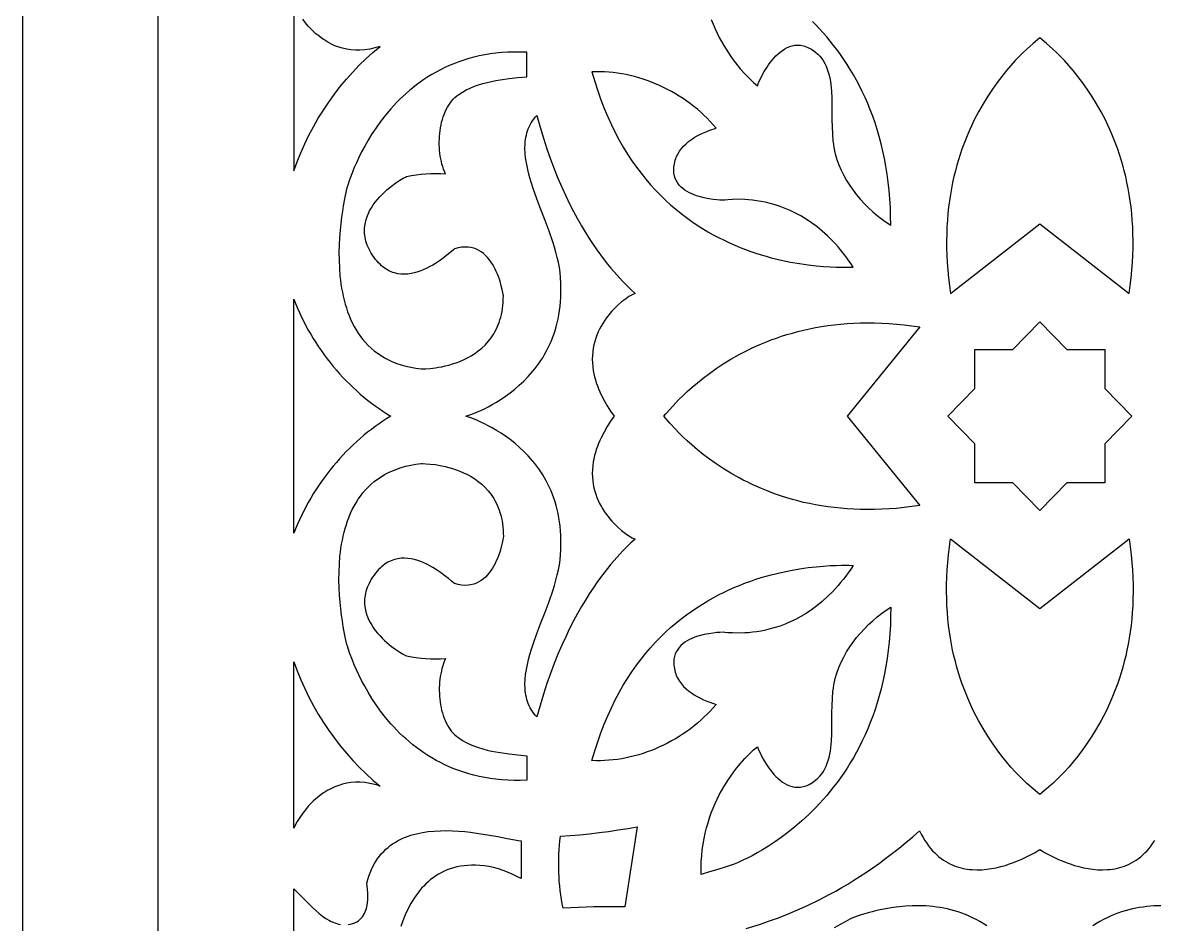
# Model space of a CAD drawing. Extents: x -75 to 75, y -200 to 200.
# Drawn here: x -75 to 8.4, y -37.4 to 29 of the extents above; entities that cross this region are included whole.
import ezdxf

# ---------------------------------------------------------------- set-up
doc = ezdxf.new("R2010")
doc.units = 0
doc.layers.add('LAYER_1', color=18, linetype='CONTINUOUS')
doc.layers.add('LAYER_10', color=140, linetype='CONTINUOUS')

msp = doc.modelspace()

# ---------------------------------------------------------------- linework, layer by layer
at = {"layer": 'LAYER_1'}
for points in [[(-54.999, 30.352), (-54.999, 18.089), (-54.755, 18.756), (-54.487, 19.415), (-54.195, 20.066), (-53.882, 20.707), (-53.546, 21.338), (-53.189, 21.957), (-52.812, 22.562), (-52.416, 23.154), (-52.001, 23.731), (-51.568, 24.292), (-51.118, 24.835), (-50.652, 25.36), (-50.169, 25.866), (-49.672, 26.351), (-49.161, 26.815), (-48.636, 27.256), (-48.832, 27.194), (-49.026, 27.14), (-49.403, 27.056), (-49.767, 27.002), (-50.118, 26.976), (-50.457, 26.976), (-50.784, 27), (-51.098, 27.047), (-51.399, 27.115), (-51.688, 27.201), (-51.965, 27.305), (-52.229, 27.425), (-52.481, 27.558), (-52.72, 27.703), (-52.948, 27.858), (-53.163, 28.022), (-53.366, 28.192), (-53.557, 28.366), (-53.736, 28.544), (-53.903, 28.723), (-54.058, 28.902), (-54.332, 29.25)], [(-24.217, 29.23), (-24.082, 28.884), (-23.938, 28.549), (-23.788, 28.224), (-23.631, 27.912), (-23.469, 27.61), (-23.303, 27.32), (-23.133, 27.041), (-22.96, 26.773), (-22.785, 26.517), (-22.609, 26.273), (-22.432, 26.039), (-22.081, 25.608), (-21.738, 25.223), (-21.41, 24.886), (-21.103, 24.595), (-20.824, 24.352), (-20.797, 24.43), (-20.731, 24.588), (-20.628, 24.813), (-20.488, 25.088), (-20.314, 25.399), (-20.106, 25.73), (-19.99, 25.898), (-19.867, 26.066), (-19.736, 26.232), (-19.597, 26.393), (-19.452, 26.548), (-19.299, 26.694), (-19.14, 26.831), (-18.974, 26.956), (-18.801, 27.066), (-18.623, 27.162), (-18.438, 27.239), (-18.247, 27.297), (-18.051, 27.333), (-17.849, 27.347), (-17.642, 27.334), (-17.43, 27.295), (-17.323, 27.265), (-17.213, 27.227), (-17.103, 27.182), (-16.992, 27.128), (-16.879, 27.066), (-16.765, 26.996), (-16.535, 26.83), (-16.365, 26.682), (-16.211, 26.523), (-16.074, 26.353), (-15.951, 26.173), (-15.843, 25.984), (-15.748, 25.786), (-15.665, 25.579), (-15.594, 25.365), (-15.534, 25.143), (-15.484, 24.914), (-15.442, 24.679), (-15.409, 24.439), (-15.362, 23.944), (-15.338, 23.433), (-15.325, 22.383), (-15.324, 21.853), (-15.315, 21.326), (-15.294, 20.805), (-15.252, 20.296), (-15.221, 20.048), (-15.183, 19.804), (-15.136, 19.565), (-15.079, 19.332), (-14.956, 18.923), (-14.81, 18.522), (-14.641, 18.129), (-14.45, 17.744), (-14.24, 17.369), (-14.011, 17.004), (-13.765, 16.649), (-13.503, 16.307), (-13.226, 15.976), (-12.936, 15.659), (-12.634, 15.356), (-12.322, 15.067), (-12, 14.793), (-11.669, 14.535), (-11.333, 14.294), (-10.99, 14.07), (-10.996, 14.735), (-11.018, 15.386), (-11.055, 16.022), (-11.106, 16.644), (-11.172, 17.251), (-11.251, 17.845), (-11.343, 18.425), (-11.448, 18.991), (-11.565, 19.543), (-11.694, 20.082), (-11.834, 20.608), (-11.984, 21.121), (-12.145, 21.62), (-12.316, 22.107), (-12.496, 22.581), (-12.684, 23.042), (-12.881, 23.491), (-13.086, 23.927), (-13.298, 24.351), (-13.517, 24.763), (-13.742, 25.163), (-13.973, 25.552), (-14.209, 25.928), (-14.451, 26.293), (-14.696, 26.647), (-14.946, 26.99), (-15.199, 27.321), (-15.455, 27.641), (-15.713, 27.951), (-15.974, 28.249), (-16.235, 28.538), (-16.498, 28.815), (-16.762, 29.083)], [(-50.982, -37.457), (-50.805, -37.424), (-50.642, -37.379), (-50.493, -37.322), (-50.358, -37.253), (-50.236, -37.174), (-50.125, -37.086), (-50.027, -36.989), (-49.939, -36.884), (-49.862, -36.772), (-49.795, -36.655), (-49.737, -36.533), (-49.687, -36.407), (-49.646, -36.277), (-49.612, -36.145), (-49.564, -35.879), (-49.539, -35.615), (-49.533, -35.359), (-49.539, -35.12), (-49.554, -34.904), (-49.591, -34.573), (-49.603, -34.471), (-49.605, -34.422), (-49.534, -34.151), (-49.454, -33.892), (-49.365, -33.645), (-49.268, -33.409), (-49.162, -33.185), (-49.049, -32.972), (-48.927, -32.77), (-48.798, -32.579), (-48.662, -32.398), (-48.519, -32.227), (-48.37, -32.066), (-48.214, -31.914), (-48.052, -31.773), (-47.884, -31.64), (-47.711, -31.516), (-47.533, -31.401), (-47.349, -31.295), (-47.161, -31.196), (-46.969, -31.106), (-46.772, -31.023), (-46.572, -30.948), (-46.368, -30.88), (-46.16, -30.819), (-45.95, -30.764), (-45.521, -30.675), (-45.084, -30.609), (-44.64, -30.566), (-44.191, -30.543), (-43.741, -30.537), (-43.29, -30.548), (-42.842, -30.573), (-42.399, -30.611), (-41.962, -30.658), (-41.534, -30.714), (-40.714, -30.843), (-39.956, -30.981), (-39.278, -31.113), (-38.699, -31.224), (-38.451, -31.266), (-38.234, -31.297), (-38.234, -34.072), (-38.561, -33.909), (-38.894, -33.754), (-39.231, -33.61), (-39.572, -33.479), (-39.917, -33.363), (-40.266, -33.266), (-40.619, -33.189), (-40.974, -33.135), (-41.288, -33.106), (-41.592, -33.091), (-41.886, -33.091), (-42.17, -33.103), (-42.446, -33.129), (-42.712, -33.168), (-42.97, -33.218), (-43.219, -33.281), (-43.459, -33.355), (-43.69, -33.439), (-43.914, -33.534), (-44.129, -33.64), (-44.336, -33.754), (-44.535, -33.878), (-44.727, -34.011), (-44.911, -34.152), (-45.088, -34.3), (-45.257, -34.456), (-45.419, -34.62), (-45.575, -34.789), (-45.723, -34.965), (-45.865, -35.146), (-46, -35.333), (-46.129, -35.524), (-46.252, -35.72), (-46.369, -35.92), (-46.585, -36.329), (-46.779, -36.749), (-46.952, -37.175), (-47.105, -37.605)], [(-21.659, -37.758), (-20.598, -37.425), (-19.993, -37.219), (-19.341, -36.982), (-18.645, -36.712), (-17.909, -36.405), (-17.134, -36.057), (-16.323, -35.665), (-15.905, -35.452), (-15.479, -35.226), (-15.045, -34.988), (-14.604, -34.737), (-14.156, -34.472), (-13.702, -34.194), (-13.241, -33.901), (-12.774, -33.594), (-12.301, -33.272), (-11.824, -32.934), (-11.341, -32.58), (-10.853, -32.21), (-10.362, -31.823), (-9.866, -31.419), (-9.367, -30.997), (-8.864, -30.558), (-8.74, -30.805), (-8.611, -31.038), (-8.478, -31.259), (-8.34, -31.467), (-8.198, -31.663), (-8.052, -31.846), (-7.903, -32.018), (-7.75, -32.178), (-7.593, -32.327), (-7.434, -32.465), (-7.271, -32.593), (-7.106, -32.71), (-6.939, -32.816), (-6.769, -32.914), (-6.597, -33.001), (-6.424, -33.08), (-6.248, -33.15), (-6.071, -33.211), (-5.893, -33.264), (-5.714, -33.309), (-5.535, -33.346), (-5.354, -33.376), (-5.173, -33.399), (-4.992, -33.415), (-4.631, -33.428), (-4.271, -33.418), (-3.914, -33.386), (-3.563, -33.336), (-3.218, -33.27), (-2.882, -33.189), (-2.556, -33.097), (-2.242, -32.995), (-1.941, -32.887), (-1.656, -32.775), (-1.387, -32.66), (-1.137, -32.546), (-0.699, -32.327), (-0.354, -32.139), (-0.117, -31.999), (0, -31.928), (0.117, -31.999), (0.354, -32.139), (0.698, -32.327), (1.137, -32.546), (1.387, -32.66), (1.656, -32.775), (1.941, -32.887), (2.242, -32.995), (2.556, -33.097), (2.882, -33.189), (3.218, -33.27), (3.563, -33.336), (3.914, -33.386), (4.271, -33.418), (4.63, -33.428), (4.992, -33.415), (5.173, -33.399), (5.354, -33.376), (5.534, -33.346), (5.714, -33.309), (5.893, -33.264), (6.071, -33.211), (6.248, -33.15), (6.423, -33.08), (6.597, -33.001), (6.769, -32.914), (6.939, -32.816), (7.106, -32.71), (7.271, -32.593), (7.434, -32.465), (7.593, -32.327), (7.75, -32.178), (7.903, -32.018), (8.052, -31.846), (8.198, -31.663), (8.34, -31.467), (8.477, -31.259)], [(-54.999, -50.597), (-54.999, -34.829), (-54.552, -35.271), (-54.093, -35.74), (-53.62, -36.206), (-53.378, -36.429), (-53.132, -36.64), (-52.881, -36.836), (-52.625, -37.013), (-52.365, -37.166), (-52.233, -37.233), (-52.1, -37.293), (-51.965, -37.345), (-51.829, -37.389), (-51.691, -37.424), (-51.552, -37.451)], [(-3.915, -37.557), (-4.171, -37.389), (-4.43, -37.233), (-4.691, -37.088), (-4.953, -36.955), (-5.218, -36.832), (-5.484, -36.721), (-5.75, -36.619), (-6.018, -36.528), (-6.286, -36.446), (-6.553, -36.373), (-6.821, -36.309), (-7.088, -36.254), (-7.354, -36.206), (-7.619, -36.167), (-7.882, -36.135), (-8.403, -36.092), (-8.914, -36.074), (-9.413, -36.079), (-9.897, -36.104), (-10.364, -36.146), (-10.811, -36.202), (-11.236, -36.27), (-11.636, -36.345), (-12.009, -36.427), (-12.352, -36.511), (-12.663, -36.596), (-13.178, -36.753), (-13.534, -36.877), (-13.712, -36.944), (-13.849, -37.001), (-13.999, -37.072), (-14.338, -37.251), (-15.153, -37.706)], [(8.914, -36.074), (8.403, -36.092), (7.882, -36.135), (7.619, -36.167), (7.354, -36.206), (7.088, -36.254), (6.821, -36.309), (6.553, -36.373), (6.286, -36.446), (6.018, -36.528), (5.75, -36.619), (5.484, -36.721), (5.218, -36.832), (4.953, -36.955), (4.69, -37.088), (4.429, -37.233), (4.171, -37.389), (3.914, -37.557)]]:
    msp.add_lwpolyline(points, dxfattribs=at)
for points in [[(-0.177, 27.732), (-0.503, 27.46), (-0.954, 27.057), (-1.218, 26.806), (-1.504, 26.522), (-1.808, 26.204), (-2.128, 25.852), (-2.46, 25.466), (-2.801, 25.046), (-3.147, 24.591), (-3.496, 24.101), (-3.845, 23.576), (-4.189, 23.016), (-4.527, 22.42), (-4.854, 21.789), (-5.013, 21.46), (-5.168, 21.121), (-5.319, 20.774), (-5.466, 20.417), (-5.607, 20.052), (-5.743, 19.677), (-5.874, 19.293), (-5.998, 18.899), (-6.116, 18.497), (-6.227, 18.085), (-6.33, 17.664), (-6.426, 17.233), (-6.514, 16.793), (-6.593, 16.344), (-6.663, 15.885), (-6.724, 15.417), (-6.775, 14.939), (-6.816, 14.452), (-6.846, 13.955), (-6.866, 13.448), (-6.874, 12.932), (-6.871, 12.406), (-6.855, 11.871), (-6.827, 11.326), (-6.786, 10.771), (-6.732, 10.206), (-6.664, 9.631), (-6.582, 9.047), (0, 14.168), (6.582, 9.047), (6.664, 9.631), (6.732, 10.206), (6.786, 10.771), (6.827, 11.326), (6.855, 11.871), (6.871, 12.406), (6.874, 12.932), (6.866, 13.448), (6.846, 13.955), (6.816, 14.452), (6.775, 14.939), (6.724, 15.417), (6.663, 15.885), (6.592, 16.344), (6.513, 16.793), (6.426, 17.233), (6.33, 17.664), (6.226, 18.085), (6.116, 18.497), (5.998, 18.899), (5.874, 19.293), (5.743, 19.677), (5.607, 20.052), (5.466, 20.417), (5.319, 20.774), (5.168, 21.121), (5.013, 21.46), (4.854, 21.789), (4.527, 22.42), (4.189, 23.016), (3.845, 23.576), (3.496, 24.101), (3.147, 24.591), (2.801, 25.046), (2.46, 25.466), (2.128, 25.852), (1.808, 26.204), (1.504, 26.522), (1.218, 26.806), (0.953, 27.057), (0.502, 27.46), (0.176, 27.732), (0, 27.875)], [(-38.762, 26.839), (-39.215, 26.824), (-39.658, 26.794), (-40.091, 26.751), (-40.513, 26.695), (-40.925, 26.627), (-41.327, 26.547), (-41.719, 26.455), (-42.102, 26.352), (-42.474, 26.238), (-42.837, 26.115), (-43.19, 25.981), (-43.534, 25.839), (-43.868, 25.687), (-44.194, 25.527), (-44.51, 25.36), (-44.817, 25.184), (-45.115, 25.002), (-45.405, 24.813), (-45.686, 24.618), (-45.958, 24.417), (-46.222, 24.211), (-46.477, 24.001), (-46.724, 23.786), (-46.963, 23.567), (-47.195, 23.344), (-47.418, 23.119), (-47.633, 22.891), (-47.841, 22.661), (-48.233, 22.197), (-48.596, 21.73), (-48.93, 21.263), (-49.237, 20.801), (-49.516, 20.347), (-49.769, 19.904), (-49.997, 19.476), (-50.201, 19.067), (-50.381, 18.68), (-50.539, 18.319), (-50.674, 17.988), (-50.884, 17.428), (-51.016, 17.029), (-51.078, 16.821), (-51.132, 16.604), (-51.231, 16.151), (-51.353, 15.494), (-51.417, 15.1), (-51.479, 14.667), (-51.536, 14.2), (-51.586, 13.702), (-51.627, 13.179), (-51.655, 12.634), (-51.668, 12.07), (-51.663, 11.494), (-51.639, 10.907), (-51.592, 10.315), (-51.559, 10.019), (-51.519, 9.723), (-51.472, 9.427), (-51.418, 9.132), (-51.357, 8.84), (-51.287, 8.549), (-51.209, 8.262), (-51.123, 7.978), (-51.027, 7.697), (-50.922, 7.421), (-50.808, 7.15), (-50.684, 6.884), (-50.549, 6.624), (-50.404, 6.371), (-50.248, 6.124), (-50.081, 5.885), (-49.902, 5.654), (-49.711, 5.431), (-49.508, 5.217), (-49.293, 5.013), (-49.064, 4.819), (-48.823, 4.635), (-48.568, 4.463), (-48.299, 4.302), (-48.016, 4.153), (-47.718, 4.017), (-47.406, 3.894), (-47.078, 3.784), (-46.735, 3.689), (-46.376, 3.609), (-46.001, 3.543), (-45.61, 3.494), (-45.499, 3.491), (-45.274, 3.497), (-44.953, 3.521), (-44.552, 3.569), (-44.327, 3.605), (-44.087, 3.65), (-43.836, 3.705), (-43.576, 3.771), (-43.308, 3.849), (-43.034, 3.94), (-42.757, 4.045), (-42.479, 4.164), (-42.202, 4.299), (-41.927, 4.451), (-41.657, 4.621), (-41.395, 4.809), (-41.141, 5.017), (-40.899, 5.246), (-40.67, 5.496), (-40.561, 5.629), (-40.456, 5.768), (-40.356, 5.913), (-40.26, 6.064), (-40.169, 6.221), (-40.083, 6.385), (-40.003, 6.554), (-39.928, 6.73), (-39.859, 6.913), (-39.797, 7.102), (-39.74, 7.299), (-39.691, 7.502), (-39.648, 7.712), (-39.613, 7.929), (-39.585, 8.154), (-39.565, 8.386), (-39.553, 8.625), (-39.549, 8.873), (-39.557, 8.951), (-39.584, 9.11), (-39.631, 9.338), (-39.7, 9.62), (-39.795, 9.943), (-39.917, 10.294), (-39.989, 10.476), (-40.069, 10.659), (-40.156, 10.842), (-40.252, 11.024), (-40.357, 11.202), (-40.47, 11.375), (-40.592, 11.542), (-40.724, 11.7), (-40.866, 11.848), (-41.017, 11.985), (-41.179, 12.107), (-41.351, 12.215), (-41.534, 12.306), (-41.729, 12.378), (-41.934, 12.43), (-42.152, 12.46), (-42.381, 12.466), (-42.622, 12.447), (-42.877, 12.4), (-43.144, 12.325), (-43.219, 12.273), (-43.367, 12.149), (-43.582, 11.97), (-43.856, 11.752), (-44.182, 11.511), (-44.553, 11.262), (-44.753, 11.14), (-44.962, 11.022), (-45.178, 10.91), (-45.401, 10.806), (-45.631, 10.712), (-45.865, 10.63), (-46.104, 10.562), (-46.345, 10.51), (-46.59, 10.476), (-46.836, 10.462), (-47.082, 10.47), (-47.328, 10.502), (-47.573, 10.56), (-47.695, 10.599), (-47.817, 10.645), (-47.937, 10.699), (-48.057, 10.761), (-48.176, 10.831), (-48.294, 10.908), (-48.41, 10.995), (-48.525, 11.09), (-48.639, 11.194), (-48.752, 11.307), (-48.863, 11.43), (-48.972, 11.562), (-49.079, 11.704), (-49.185, 11.857), (-49.282, 12.011), (-49.37, 12.164), (-49.449, 12.315), (-49.519, 12.465), (-49.58, 12.614), (-49.632, 12.761), (-49.676, 12.907), (-49.712, 13.052), (-49.741, 13.195), (-49.762, 13.336), (-49.775, 13.476), (-49.782, 13.614), (-49.775, 13.885), (-49.743, 14.149), (-49.688, 14.407), (-49.612, 14.656), (-49.517, 14.898), (-49.404, 15.132), (-49.277, 15.357), (-49.137, 15.574), (-48.986, 15.781), (-48.826, 15.98), (-48.659, 16.169), (-48.487, 16.348), (-48.312, 16.517), (-48.136, 16.675), (-47.79, 16.96), (-47.463, 17.2), (-47.174, 17.392), (-46.936, 17.535), (-46.768, 17.625), (-46.684, 17.662), (-46.331, 17.735), (-45.976, 17.792), (-45.618, 17.833), (-45.259, 17.861), (-44.899, 17.877), (-44.539, 17.882), (-44.179, 17.877), (-43.819, 17.865), (-43.892, 18.035), (-43.958, 18.212), (-44.018, 18.395), (-44.072, 18.583), (-44.119, 18.776), (-44.161, 18.974), (-44.195, 19.175), (-44.224, 19.379), (-44.246, 19.586), (-44.261, 19.794), (-44.27, 20.004), (-44.272, 20.215), (-44.267, 20.426), (-44.256, 20.637), (-44.237, 20.847), (-44.212, 21.055), (-44.18, 21.261), (-44.141, 21.465), (-44.096, 21.665), (-44.043, 21.861), (-43.983, 22.053), (-43.915, 22.241), (-43.841, 22.422), (-43.759, 22.597), (-43.67, 22.766), (-43.574, 22.927), (-43.471, 23.081), (-43.359, 23.226), (-43.241, 23.362), (-43.115, 23.489), (-42.981, 23.605), (-42.84, 23.71), (-42.563, 23.888), (-42.278, 24.046), (-41.985, 24.186), (-41.685, 24.311), (-41.378, 24.42), (-41.067, 24.516), (-40.75, 24.599), (-40.43, 24.672), (-40.106, 24.735), (-39.78, 24.79), (-39.125, 24.881), (-38.471, 24.955), (-37.823, 25.023), (-37.823, 26.828), (-38.298, 26.841)], [(-32.709, 25.385), (-33.019, 25.373), (-32.814, 24.667), (-32.594, 23.984), (-32.361, 23.324), (-32.114, 22.686), (-31.855, 22.071), (-31.584, 21.478), (-31.302, 20.906), (-31.009, 20.356), (-30.705, 19.826), (-30.391, 19.316), (-30.068, 18.826), (-29.737, 18.356), (-29.397, 17.905), (-29.049, 17.472), (-28.695, 17.058), (-28.333, 16.662), (-27.966, 16.284), (-27.593, 15.922), (-27.215, 15.577), (-26.833, 15.249), (-26.447, 14.937), (-26.057, 14.64), (-25.664, 14.358), (-25.27, 14.091), (-24.873, 13.838), (-24.475, 13.6), (-24.076, 13.375), (-23.678, 13.163), (-23.279, 12.964), (-22.882, 12.778), (-22.486, 12.603), (-22.092, 12.44), (-21.701, 12.288), (-21.312, 12.147), (-20.927, 12.017), (-20.547, 11.896), (-20.171, 11.785), (-19.8, 11.684), (-19.076, 11.507), (-18.38, 11.362), (-17.715, 11.246), (-17.086, 11.156), (-16.498, 11.089), (-15.953, 11.042), (-15.458, 11.011), (-15.016, 10.993), (-14.631, 10.985), (-14.051, 10.988), (-13.753, 10.993), (-13.936, 11.266), (-14.12, 11.529), (-14.307, 11.782), (-14.496, 12.026), (-14.686, 12.26), (-14.878, 12.485), (-15.07, 12.701), (-15.264, 12.907), (-15.655, 13.295), (-16.049, 13.65), (-16.444, 13.972), (-16.839, 14.264), (-17.234, 14.528), (-17.627, 14.763), (-18.016, 14.972), (-18.402, 15.157), (-18.781, 15.319), (-19.154, 15.459), (-19.519, 15.578), (-19.875, 15.679), (-20.22, 15.763), (-20.554, 15.83), (-20.875, 15.883), (-21.182, 15.924), (-21.475, 15.952), (-21.751, 15.971), (-22.249, 15.984), (-22.668, 15.974), (-22.998, 15.953), (-23.229, 15.933), (-23.353, 15.925), (-23.581, 15.934), (-23.804, 15.949), (-24.083, 15.978), (-24.403, 16.024), (-24.752, 16.091), (-25.116, 16.184), (-25.3, 16.242), (-25.482, 16.307), (-25.662, 16.381), (-25.837, 16.464), (-26.005, 16.556), (-26.166, 16.659), (-26.317, 16.772), (-26.458, 16.896), (-26.585, 17.032), (-26.698, 17.18), (-26.794, 17.341), (-26.873, 17.515), (-26.932, 17.703), (-26.97, 17.905), (-26.986, 18.122), (-26.976, 18.354), (-26.941, 18.601), (-26.877, 18.865), (-26.84, 18.984), (-26.797, 19.099), (-26.692, 19.319), (-26.567, 19.527), (-26.421, 19.723), (-26.258, 19.907), (-26.08, 20.08), (-25.888, 20.241), (-25.684, 20.392), (-25.471, 20.531), (-25.25, 20.661), (-25.023, 20.78), (-24.792, 20.89), (-24.559, 20.99), (-24.327, 21.082), (-23.87, 21.238), (-24.08, 21.485), (-24.298, 21.726), (-24.525, 21.96), (-24.758, 22.188), (-24.999, 22.41), (-25.247, 22.625), (-25.501, 22.832), (-25.761, 23.033), (-26.028, 23.227), (-26.3, 23.414), (-26.577, 23.593), (-26.859, 23.765), (-27.146, 23.928), (-27.436, 24.084), (-27.731, 24.232), (-28.029, 24.372), (-28.331, 24.503), (-28.635, 24.626), (-28.943, 24.741), (-29.252, 24.846), (-29.563, 24.943), (-29.876, 25.03), (-30.19, 25.108), (-30.505, 25.177), (-30.821, 25.237), (-31.137, 25.287), (-31.453, 25.326), (-31.768, 25.356), (-32.083, 25.376), (-32.396, 25.386)], [(-38.762, -26.839), (-39.215, -26.824), (-39.658, -26.794), (-40.091, -26.751), (-40.513, -26.695), (-40.925, -26.627), (-41.327, -26.547), (-41.719, -26.455), (-42.102, -26.352), (-42.474, -26.238), (-42.837, -26.115), (-43.19, -25.981), (-43.534, -25.839), (-43.868, -25.687), (-44.194, -25.527), (-44.51, -25.36), (-44.817, -25.184), (-45.115, -25.002), (-45.405, -24.813), (-45.686, -24.618), (-45.958, -24.417), (-46.222, -24.211), (-46.477, -24.001), (-46.724, -23.786), (-46.963, -23.567), (-47.195, -23.344), (-47.418, -23.119), (-47.633, -22.891), (-47.841, -22.661), (-48.233, -22.197), (-48.596, -21.73), (-48.93, -21.263), (-49.237, -20.801), (-49.516, -20.347), (-49.769, -19.904), (-49.997, -19.476), (-50.201, -19.067), (-50.381, -18.68), (-50.539, -18.319), (-50.674, -17.988), (-50.884, -17.428), (-51.016, -17.029), (-51.078, -16.821), (-51.132, -16.604), (-51.231, -16.151), (-51.353, -15.494), (-51.417, -15.1), (-51.479, -14.667), (-51.536, -14.2), (-51.586, -13.702), (-51.627, -13.179), (-51.655, -12.634), (-51.668, -12.07), (-51.663, -11.494), (-51.639, -10.907), (-51.592, -10.315), (-51.559, -10.019), (-51.519, -9.723), (-51.472, -9.427), (-51.418, -9.132), (-51.357, -8.84), (-51.287, -8.549), (-51.209, -8.262), (-51.123, -7.978), (-51.027, -7.697), (-50.922, -7.421), (-50.808, -7.15), (-50.684, -6.884), (-50.549, -6.624), (-50.404, -6.371), (-50.248, -6.124), (-50.081, -5.885), (-49.902, -5.654), (-49.711, -5.431), (-49.508, -5.217), (-49.293, -5.013), (-49.064, -4.819), (-48.823, -4.635), (-48.568, -4.463), (-48.299, -4.302), (-48.016, -4.153), (-47.718, -4.017), (-47.406, -3.894), (-47.078, -3.784), (-46.735, -3.689), (-46.376, -3.609), (-46.001, -3.543), (-45.61, -3.494), (-45.499, -3.491), (-45.274, -3.497), (-44.953, -3.521), (-44.552, -3.569), (-44.327, -3.605), (-44.087, -3.65), (-43.836, -3.705), (-43.576, -3.771), (-43.308, -3.849), (-43.034, -3.94), (-42.757, -4.045), (-42.479, -4.164), (-42.202, -4.299), (-41.927, -4.451), (-41.657, -4.621), (-41.395, -4.809), (-41.141, -5.017), (-40.899, -5.246), (-40.67, -5.496), (-40.561, -5.629), (-40.456, -5.768), (-40.356, -5.913), (-40.26, -6.064), (-40.169, -6.221), (-40.083, -6.385), (-40.003, -6.554), (-39.928, -6.73), (-39.859, -6.913), (-39.797, -7.102), (-39.74, -7.299), (-39.691, -7.502), (-39.648, -7.712), (-39.613, -7.929), (-39.585, -8.154), (-39.565, -8.386), (-39.553, -8.625), (-39.549, -8.873), (-39.557, -8.951), (-39.584, -9.11), (-39.631, -9.338), (-39.7, -9.62), (-39.795, -9.943), (-39.917, -10.294), (-39.989, -10.476), (-40.069, -10.659), (-40.156, -10.842), (-40.252, -11.024), (-40.357, -11.202), (-40.47, -11.375), (-40.592, -11.542), (-40.724, -11.7), (-40.866, -11.848), (-41.017, -11.985), (-41.179, -12.107), (-41.351, -12.215), (-41.534, -12.306), (-41.729, -12.378), (-41.934, -12.43), (-42.152, -12.46), (-42.381, -12.466), (-42.622, -12.447), (-42.877, -12.4), (-43.144, -12.325), (-43.219, -12.273), (-43.367, -12.149), (-43.582, -11.97), (-43.856, -11.752), (-44.182, -11.511), (-44.553, -11.262), (-44.753, -11.14), (-44.962, -11.022), (-45.178, -10.91), (-45.401, -10.806), (-45.631, -10.712), (-45.865, -10.63), (-46.104, -10.562), (-46.345, -10.51), (-46.59, -10.476), (-46.836, -10.462), (-47.082, -10.47), (-47.328, -10.502), (-47.573, -10.56), (-47.695, -10.599), (-47.817, -10.645), (-47.937, -10.699), (-48.057, -10.761), (-48.176, -10.831), (-48.294, -10.908), (-48.41, -10.995), (-48.525, -11.09), (-48.639, -11.194), (-48.752, -11.307), (-48.863, -11.43), (-48.972, -11.562), (-49.079, -11.704), (-49.185, -11.857), (-49.282, -12.011), (-49.37, -12.164), (-49.449, -12.315), (-49.519, -12.465), (-49.58, -12.614), (-49.632, -12.761), (-49.676, -12.907), (-49.712, -13.052), (-49.741, -13.195), (-49.762, -13.336), (-49.775, -13.476), (-49.782, -13.614), (-49.775, -13.885), (-49.743, -14.149), (-49.688, -14.407), (-49.612, -14.656), (-49.517, -14.898), (-49.404, -15.132), (-49.277, -15.357), (-49.137, -15.574), (-48.986, -15.781), (-48.826, -15.98), (-48.659, -16.169), (-48.487, -16.348), (-48.312, -16.517), (-48.136, -16.675), (-47.79, -16.96), (-47.463, -17.2), (-47.174, -17.392), (-46.936, -17.535), (-46.768, -17.625), (-46.684, -17.662), (-46.331, -17.735), (-45.976, -17.792), (-45.618, -17.833), (-45.259, -17.861), (-44.899, -17.877), (-44.539, -17.882), (-44.179, -17.877), (-43.819, -17.865), (-43.892, -18.035), (-43.958, -18.212), (-44.018, -18.395), (-44.072, -18.583), (-44.119, -18.776), (-44.161, -18.974), (-44.195, -19.175), (-44.224, -19.379), (-44.246, -19.586), (-44.261, -19.794), (-44.27, -20.004), (-44.272, -20.215), (-44.267, -20.426), (-44.256, -20.637), (-44.237, -20.847), (-44.212, -21.055), (-44.18, -21.261), (-44.141, -21.465), (-44.096, -21.665), (-44.043, -21.861), (-43.983, -22.053), (-43.915, -22.241), (-43.841, -22.422), (-43.759, -22.597), (-43.67, -22.766), (-43.574, -22.927), (-43.471, -23.081), (-43.359, -23.226), (-43.241, -23.362), (-43.115, -23.489), (-42.981, -23.605), (-42.84, -23.71), (-42.563, -23.888), (-42.278, -24.046), (-41.985, -24.186), (-41.685, -24.311), (-41.378, -24.42), (-41.067, -24.516), (-40.75, -24.599), (-40.43, -24.672), (-40.106, -24.735), (-39.78, -24.79), (-39.125, -24.881), (-38.471, -24.955), (-37.823, -25.023), (-37.823, -26.828), (-38.298, -26.841)], [(-0.177, -27.732), (-0.503, -27.46), (-0.954, -27.057), (-1.218, -26.806), (-1.504, -26.522), (-1.808, -26.204), (-2.128, -25.852), (-2.46, -25.466), (-2.801, -25.046), (-3.147, -24.591), (-3.496, -24.101), (-3.845, -23.576), (-4.189, -23.016), (-4.527, -22.42), (-4.854, -21.789), (-5.013, -21.46), (-5.168, -21.121), (-5.319, -20.774), (-5.466, -20.417), (-5.607, -20.052), (-5.743, -19.677), (-5.874, -19.293), (-5.998, -18.899), (-6.116, -18.497), (-6.227, -18.085), (-6.33, -17.664), (-6.426, -17.233), (-6.514, -16.793), (-6.593, -16.344), (-6.663, -15.885), (-6.724, -15.417), (-6.775, -14.939), (-6.816, -14.452), (-6.846, -13.955), (-6.866, -13.448), (-6.874, -12.932), (-6.871, -12.406), (-6.855, -11.871), (-6.827, -11.326), (-6.786, -10.771), (-6.732, -10.206), (-6.664, -9.631), (-6.582, -9.047), (0, -14.168), (6.582, -9.047), (6.664, -9.631), (6.732, -10.206), (6.786, -10.771), (6.827, -11.326), (6.855, -11.871), (6.871, -12.406), (6.874, -12.932), (6.866, -13.448), (6.846, -13.955), (6.816, -14.452), (6.775, -14.939), (6.724, -15.417), (6.663, -15.885), (6.592, -16.344), (6.513, -16.793), (6.426, -17.233), (6.33, -17.664), (6.226, -18.085), (6.116, -18.497), (5.998, -18.899), (5.874, -19.293), (5.743, -19.677), (5.607, -20.052), (5.466, -20.417), (5.319, -20.774), (5.168, -21.121), (5.013, -21.46), (4.854, -21.789), (4.527, -22.42), (4.189, -23.016), (3.845, -23.576), (3.496, -24.101), (3.147, -24.591), (2.801, -25.046), (2.46, -25.466), (2.128, -25.852), (1.808, -26.204), (1.504, -26.522), (1.218, -26.806), (0.953, -27.057), (0.502, -27.46), (0.176, -27.732), (0, -27.875)], [(-32.709, -25.385), (-33.019, -25.373), (-32.814, -24.667), (-32.594, -23.984), (-32.361, -23.324), (-32.114, -22.686), (-31.855, -22.071), (-31.584, -21.478), (-31.302, -20.906), (-31.009, -20.356), (-30.705, -19.826), (-30.391, -19.316), (-30.068, -18.826), (-29.737, -18.356), (-29.397, -17.905), (-29.049, -17.472), (-28.695, -17.058), (-28.333, -16.662), (-27.966, -16.284), (-27.593, -15.922), (-27.215, -15.577), (-26.833, -15.249), (-26.447, -14.937), (-26.057, -14.64), (-25.664, -14.358), (-25.27, -14.091), (-24.873, -13.838), (-24.475, -13.6), (-24.076, -13.375), (-23.678, -13.163), (-23.279, -12.964), (-22.882, -12.778), (-22.486, -12.603), (-22.092, -12.44), (-21.701, -12.288), (-21.312, -12.147), (-20.927, -12.017), (-20.547, -11.896), (-20.171, -11.785), (-19.8, -11.684), (-19.076, -11.507), (-18.38, -11.362), (-17.715, -11.246), (-17.086, -11.156), (-16.498, -11.089), (-15.953, -11.042), (-15.458, -11.011), (-15.016, -10.993), (-14.631, -10.985), (-14.051, -10.988), (-13.753, -10.993), (-13.936, -11.266), (-14.12, -11.529), (-14.307, -11.782), (-14.496, -12.026), (-14.686, -12.26), (-14.878, -12.485), (-15.07, -12.701), (-15.264, -12.907), (-15.655, -13.295), (-16.049, -13.65), (-16.444, -13.972), (-16.839, -14.264), (-17.234, -14.528), (-17.627, -14.763), (-18.016, -14.972), (-18.402, -15.157), (-18.781, -15.319), (-19.154, -15.459), (-19.519, -15.578), (-19.875, -15.679), (-20.22, -15.763), (-20.554, -15.83), (-20.875, -15.883), (-21.182, -15.924), (-21.475, -15.952), (-21.751, -15.971), (-22.249, -15.984), (-22.668, -15.974), (-22.998, -15.953), (-23.229, -15.933), (-23.353, -15.925), (-23.581, -15.934), (-23.804, -15.949), (-24.083, -15.978), (-24.403, -16.024), (-24.752, -16.091), (-25.116, -16.184), (-25.3, -16.242), (-25.482, -16.307), (-25.662, -16.381), (-25.837, -16.464), (-26.005, -16.556), (-26.166, -16.659), (-26.317, -16.772), (-26.458, -16.896), (-26.585, -17.032), (-26.698, -17.18), (-26.794, -17.341), (-26.873, -17.515), (-26.932, -17.703), (-26.97, -17.905), (-26.986, -18.122), (-26.976, -18.354), (-26.941, -18.601), (-26.877, -18.865), (-26.84, -18.984), (-26.797, -19.099), (-26.692, -19.319), (-26.567, -19.527), (-26.421, -19.723), (-26.258, -19.907), (-26.08, -20.08), (-25.888, -20.241), (-25.684, -20.392), (-25.471, -20.531), (-25.25, -20.661), (-25.023, -20.78), (-24.792, -20.89), (-24.559, -20.99), (-24.327, -21.082), (-23.87, -21.238), (-24.08, -21.485), (-24.298, -21.726), (-24.525, -21.96), (-24.758, -22.188), (-24.999, -22.41), (-25.247, -22.625), (-25.501, -22.832), (-25.761, -23.033), (-26.028, -23.227), (-26.3, -23.414), (-26.577, -23.593), (-26.859, -23.765), (-27.146, -23.928), (-27.436, -24.084), (-27.731, -24.232), (-28.029, -24.372), (-28.331, -24.503), (-28.635, -24.626), (-28.943, -24.741), (-29.252, -24.846), (-29.563, -24.943), (-29.876, -25.03), (-30.19, -25.108), (-30.505, -25.177), (-30.821, -25.237), (-31.137, -25.287), (-31.453, -25.326), (-31.768, -25.356), (-32.083, -25.376), (-32.396, -25.386)], [(-24.968, -33.3), (-24.955, -32.844), (-24.926, -32.399), (-24.882, -31.965), (-24.823, -31.542), (-24.751, -31.129), (-24.666, -30.727), (-24.57, -30.337), (-24.462, -29.957), (-24.345, -29.588), (-24.217, -29.23), (-24.082, -28.884), (-23.938, -28.549), (-23.788, -28.224), (-23.631, -27.912), (-23.469, -27.61), (-23.303, -27.32), (-23.133, -27.041), (-22.96, -26.773), (-22.785, -26.517), (-22.609, -26.273), (-22.432, -26.039), (-22.081, -25.608), (-21.738, -25.223), (-21.41, -24.886), (-21.103, -24.595), (-20.824, -24.352), (-20.797, -24.43), (-20.731, -24.588), (-20.628, -24.813), (-20.488, -25.088), (-20.314, -25.399), (-20.106, -25.73), (-19.99, -25.898), (-19.867, -26.066), (-19.736, -26.232), (-19.597, -26.393), (-19.452, -26.548), (-19.299, -26.694), (-19.14, -26.831), (-18.974, -26.956), (-18.801, -27.066), (-18.623, -27.162), (-18.438, -27.239), (-18.247, -27.297), (-18.051, -27.333), (-17.849, -27.347), (-17.642, -27.334), (-17.43, -27.295), (-17.323, -27.265), (-17.213, -27.227), (-17.103, -27.182), (-16.992, -27.128), (-16.879, -27.066), (-16.765, -26.996), (-16.535, -26.83), (-16.365, -26.682), (-16.211, -26.523), (-16.074, -26.353), (-15.951, -26.173), (-15.843, -25.984), (-15.748, -25.786), (-15.665, -25.579), (-15.594, -25.365), (-15.534, -25.143), (-15.484, -24.914), (-15.442, -24.679), (-15.409, -24.439), (-15.362, -23.944), (-15.338, -23.433), (-15.325, -22.383), (-15.324, -21.853), (-15.315, -21.326), (-15.294, -20.805), (-15.252, -20.296), (-15.221, -20.048), (-15.183, -19.804), (-15.136, -19.565), (-15.079, -19.332), (-14.956, -18.923), (-14.81, -18.522), (-14.641, -18.129), (-14.45, -17.744), (-14.24, -17.369), (-14.011, -17.004), (-13.765, -16.649), (-13.503, -16.307), (-13.226, -15.976), (-12.936, -15.659), (-12.634, -15.356), (-12.322, -15.067), (-12, -14.793), (-11.669, -14.535), (-11.333, -14.294), (-10.99, -14.07), (-10.996, -14.735), (-11.018, -15.386), (-11.055, -16.022), (-11.106, -16.644), (-11.172, -17.251), (-11.251, -17.845), (-11.343, -18.425), (-11.448, -18.991), (-11.565, -19.543), (-11.694, -20.082), (-11.834, -20.608), (-11.984, -21.121), (-12.145, -21.62), (-12.316, -22.107), (-12.496, -22.581), (-12.684, -23.042), (-12.881, -23.491), (-13.086, -23.927), (-13.298, -24.351), (-13.517, -24.763), (-13.742, -25.163), (-13.973, -25.552), (-14.209, -25.928), (-14.451, -26.293), (-14.696, -26.647), (-14.946, -26.99), (-15.199, -27.321), (-15.455, -27.641), (-15.713, -27.951), (-15.974, -28.249), (-16.235, -28.538), (-16.498, -28.815), (-16.762, -29.083), (-17.025, -29.34), (-17.55, -29.824), (-18.069, -30.27), (-18.579, -30.677), (-19.075, -31.048), (-19.553, -31.383), (-20.011, -31.683), (-20.443, -31.949), (-20.846, -32.183), (-21.216, -32.385), (-21.549, -32.558), (-21.842, -32.7), (-22.29, -32.903), (-22.528, -33.001), (-22.827, -33.114), (-23.129, -33.218), (-23.739, -33.407), (-24.353, -33.584), (-24.964, -33.767)], [(-54.999, -30.352), (-54.999, -18.089), (-54.755, -18.756), (-54.487, -19.415), (-54.195, -20.066), (-53.882, -20.707), (-53.546, -21.338), (-53.189, -21.957), (-52.812, -22.562), (-52.416, -23.154), (-52.001, -23.731), (-51.568, -24.292), (-51.118, -24.835), (-50.652, -25.36), (-50.169, -25.866), (-49.672, -26.351), (-49.161, -26.815), (-48.636, -27.256), (-48.832, -27.194), (-49.026, -27.14), (-49.403, -27.056), (-49.767, -27.002), (-50.118, -26.976), (-50.457, -26.976), (-50.784, -27), (-51.098, -27.047), (-51.399, -27.115), (-51.688, -27.201), (-51.965, -27.305), (-52.229, -27.425), (-52.481, -27.558), (-52.72, -27.703), (-52.948, -27.858), (-53.163, -28.022), (-53.366, -28.192), (-53.557, -28.366), (-53.736, -28.544), (-53.903, -28.723), (-54.058, -28.902), (-54.332, -29.25), (-54.559, -29.575), (-54.739, -29.861), (-54.872, -30.096)], [(-35.212, -35.93), (-35.268, -35.603), (-35.317, -35.274), (-35.36, -34.944), (-35.395, -34.613), (-35.424, -34.28), (-35.446, -33.947), (-35.461, -33.613), (-35.469, -33.279), (-35.47, -32.945), (-35.465, -32.611), (-35.452, -32.277), (-35.433, -31.945), (-35.407, -31.613), (-35.374, -31.282), (-35.334, -30.953), (-34.623, -30.9), (-33.914, -30.837), (-33.204, -30.764), (-32.496, -30.682), (-31.789, -30.591), (-31.083, -30.49), (-30.378, -30.379), (-29.675, -30.259), (-30.595, -36.156), (-31.734, -36.144), (-32.873, -36.156), (-34.012, -36.193), (-35.15, -36.255)]]:
    msp.add_lwpolyline(points, close=True, dxfattribs=at)
at = {"layer": 'LAYER_10'}
for points in [[(-74.987, -137.93), (-74.983, 0), (-74.987, 137.93)], [(-64.99, -136.576), (-64.986, 0), (-64.99, 136.576)]]:
    msp.add_lwpolyline(points, dxfattribs=at)
for points in [[(-42.324, 0), (-42.173, 0.049), (-41.878, 0.154), (-41.463, 0.321), (-41.217, 0.43), (-40.95, 0.556), (-40.664, 0.7), (-40.362, 0.864), (-40.047, 1.046), (-39.721, 1.249), (-39.388, 1.473), (-39.05, 1.719), (-38.71, 1.986), (-38.371, 2.277), (-38.036, 2.591), (-37.707, 2.929), (-37.388, 3.293), (-37.233, 3.484), (-37.081, 3.681), (-36.933, 3.885), (-36.789, 4.096), (-36.649, 4.314), (-36.515, 4.538), (-36.385, 4.769), (-36.261, 5.008), (-36.143, 5.253), (-36.031, 5.505), (-35.925, 5.765), (-35.827, 6.032), (-35.735, 6.306), (-35.652, 6.588), (-35.576, 6.877), (-35.509, 7.174), (-35.45, 7.479), (-35.4, 7.791), (-35.36, 8.112), (-35.33, 8.44), (-35.309, 8.776), (-35.299, 9.121), (-35.3, 9.474), (-35.312, 9.835), (-35.336, 10.204), (-35.371, 10.582), (-35.42, 10.949), (-35.488, 11.322), (-35.572, 11.699), (-35.67, 12.081), (-35.782, 12.467), (-35.905, 12.856), (-36.177, 13.641), (-36.471, 14.432), (-36.774, 15.223), (-37.07, 16.012), (-37.346, 16.792), (-37.472, 17.177), (-37.588, 17.558), (-37.691, 17.935), (-37.779, 18.307), (-37.852, 18.674), (-37.907, 19.034), (-37.943, 19.387), (-37.957, 19.733), (-37.948, 20.071), (-37.934, 20.237), (-37.914, 20.4), (-37.887, 20.562), (-37.853, 20.721), (-37.812, 20.877), (-37.763, 21.031), (-37.707, 21.182), (-37.643, 21.331), (-37.571, 21.477), (-37.491, 21.62), (-37.402, 21.761), (-37.305, 21.898), (-37.199, 22.032), (-37.083, 22.164), (-36.845, 21.31), (-36.597, 20.49), (-36.339, 19.703), (-36.073, 18.949), (-35.801, 18.227), (-35.522, 17.536), (-35.238, 16.877), (-34.951, 16.248), (-34.662, 15.649), (-34.37, 15.08), (-34.079, 14.541), (-33.788, 14.029), (-33.499, 13.546), (-33.213, 13.091), (-32.931, 12.663), (-32.654, 12.261), (-32.384, 11.886), (-32.121, 11.536), (-31.866, 11.211), (-31.621, 10.911), (-31.164, 10.384), (-30.759, 9.949), (-30.415, 9.602), (-30.139, 9.341), (-29.833, 9.056), (-30.046, 8.955), (-30.288, 8.815), (-30.552, 8.638), (-30.831, 8.424), (-31.119, 8.174), (-31.408, 7.89), (-31.552, 7.735), (-31.693, 7.572), (-31.831, 7.401), (-31.966, 7.221), (-32.096, 7.034), (-32.221, 6.839), (-32.339, 6.636), (-32.45, 6.426), (-32.553, 6.209), (-32.648, 5.984), (-32.732, 5.751), (-32.807, 5.512), (-32.869, 5.266), (-32.92, 5.013), (-32.958, 4.754), (-32.981, 4.487), (-32.99, 4.215), (-32.984, 3.936), (-32.961, 3.651), (-32.92, 3.36), (-32.877, 3.13), (-32.825, 2.903), (-32.764, 2.677), (-32.694, 2.454), (-32.617, 2.233), (-32.532, 2.014), (-32.44, 1.799), (-32.342, 1.586), (-32.128, 1.169), (-31.893, 0.765), (-31.641, 0.375), (-31.375, 0), (-31.641, -0.375), (-31.893, -0.765), (-32.128, -1.169), (-32.342, -1.586), (-32.44, -1.799), (-32.532, -2.014), (-32.617, -2.233), (-32.694, -2.454), (-32.764, -2.677), (-32.825, -2.903), (-32.877, -3.13), (-32.92, -3.36), (-32.961, -3.651), (-32.984, -3.936), (-32.99, -4.215), (-32.981, -4.487), (-32.958, -4.754), (-32.92, -5.013), (-32.869, -5.266), (-32.807, -5.512), (-32.732, -5.751), (-32.648, -5.984), (-32.553, -6.209), (-32.45, -6.426), (-32.339, -6.636), (-32.221, -6.839), (-32.096, -7.034), (-31.966, -7.221), (-31.831, -7.401), (-31.693, -7.572), (-31.552, -7.735), (-31.408, -7.89), (-31.119, -8.174), (-30.831, -8.424), (-30.552, -8.638), (-30.288, -8.815), (-30.046, -8.955), (-29.833, -9.056), (-30.139, -9.341), (-30.415, -9.602), (-30.759, -9.949), (-31.164, -10.384), (-31.621, -10.911), (-31.866, -11.211), (-32.121, -11.536), (-32.384, -11.886), (-32.654, -12.261), (-32.931, -12.663), (-33.213, -13.091), (-33.499, -13.546), (-33.788, -14.029), (-34.079, -14.541), (-34.37, -15.08), (-34.662, -15.649), (-34.951, -16.248), (-35.238, -16.877), (-35.522, -17.536), (-35.801, -18.227), (-36.073, -18.949), (-36.339, -19.703), (-36.597, -20.49), (-36.845, -21.31), (-37.083, -22.164), (-37.199, -22.032), (-37.305, -21.898), (-37.402, -21.761), (-37.491, -21.62), (-37.571, -21.477), (-37.643, -21.331), (-37.707, -21.182), (-37.763, -21.031), (-37.812, -20.877), (-37.853, -20.721), (-37.887, -20.562), (-37.914, -20.4), (-37.934, -20.237), (-37.948, -20.071), (-37.957, -19.733), (-37.943, -19.387), (-37.907, -19.034), (-37.852, -18.674), (-37.779, -18.307), (-37.691, -17.935), (-37.588, -17.558), (-37.472, -17.177), (-37.346, -16.792), (-37.07, -16.012), (-36.774, -15.223), (-36.471, -14.432), (-36.177, -13.641), (-35.905, -12.856), (-35.782, -12.467), (-35.67, -12.081), (-35.572, -11.699), (-35.488, -11.322), (-35.42, -10.949), (-35.371, -10.582), (-35.336, -10.204), (-35.312, -9.835), (-35.3, -9.474), (-35.299, -9.121), (-35.309, -8.776), (-35.33, -8.44), (-35.36, -8.112), (-35.4, -7.791), (-35.45, -7.479), (-35.509, -7.174), (-35.576, -6.877), (-35.652, -6.588), (-35.735, -6.306), (-35.827, -6.032), (-35.925, -5.765), (-36.031, -5.505), (-36.143, -5.253), (-36.261, -5.008), (-36.385, -4.769), (-36.515, -4.538), (-36.649, -4.314), (-36.789, -4.096), (-36.933, -3.885), (-37.081, -3.681), (-37.233, -3.484), (-37.388, -3.293), (-37.707, -2.929), (-38.036, -2.591), (-38.371, -2.277), (-38.71, -1.986), (-39.05, -1.719), (-39.388, -1.473), (-39.721, -1.249), (-40.047, -1.046), (-40.362, -0.864), (-40.664, -0.7), (-40.95, -0.556), (-41.217, -0.43), (-41.463, -0.321), (-41.878, -0.154), (-42.173, -0.049)], [(-54.999, 0), (-54.999, 8.629), (-54.868, 8.296), (-54.729, 7.965), (-54.583, 7.636), (-54.43, 7.311), (-54.269, 6.988), (-54.102, 6.668), (-53.929, 6.351), (-53.748, 6.038), (-53.561, 5.728), (-53.368, 5.422), (-53.169, 5.12), (-52.964, 4.822), (-52.753, 4.528), (-52.537, 4.239), (-52.315, 3.954), (-52.087, 3.674), (-51.855, 3.399), (-51.617, 3.13), (-51.375, 2.866), (-51.127, 2.607), (-50.875, 2.354), (-50.619, 2.107), (-50.358, 1.866), (-50.093, 1.631), (-49.825, 1.403), (-49.552, 1.181), (-49.275, 0.967), (-48.995, 0.759), (-48.712, 0.558), (-48.425, 0.365), (-48.136, 0.179), (-47.843, 0), (-48.136, -0.179), (-48.425, -0.365), (-48.712, -0.558), (-48.995, -0.759), (-49.275, -0.967), (-49.552, -1.181), (-49.825, -1.403), (-50.093, -1.631), (-50.358, -1.866), (-50.619, -2.107), (-50.875, -2.354), (-51.127, -2.607), (-51.375, -2.866), (-51.617, -3.13), (-51.855, -3.399), (-52.087, -3.674), (-52.315, -3.954), (-52.537, -4.239), (-52.753, -4.528), (-52.964, -4.822), (-53.169, -5.12), (-53.368, -5.422), (-53.561, -5.728), (-53.748, -6.038), (-53.929, -6.351), (-54.102, -6.668), (-54.269, -6.988), (-54.43, -7.311), (-54.583, -7.636), (-54.729, -7.965), (-54.868, -8.296), (-54.999, -8.629)], [(-27.719, 0), (-27.566, 0.178), (-27.283, 0.506), (-26.868, 0.959), (-26.61, 1.224), (-26.32, 1.512), (-25.995, 1.817), (-25.637, 2.138), (-25.246, 2.471), (-24.819, 2.813), (-24.359, 3.16), (-23.864, 3.51), (-23.335, 3.86), (-22.77, 4.205), (-22.171, 4.543), (-21.858, 4.708), (-21.537, 4.871), (-21.206, 5.03), (-20.867, 5.185), (-20.518, 5.336), (-20.161, 5.483), (-19.795, 5.624), (-19.42, 5.76), (-19.036, 5.89), (-18.643, 6.015), (-18.241, 6.132), (-17.83, 6.243), (-17.41, 6.346), (-16.98, 6.441), (-16.542, 6.528), (-16.094, 6.607), (-15.638, 6.676), (-15.172, 6.736), (-14.697, 6.787), (-14.212, 6.827), (-13.719, 6.856), (-13.216, 6.875), (-12.704, 6.882), (-12.183, 6.878), (-11.652, 6.861), (-11.112, 6.831), (-10.562, 6.789), (-10.003, 6.733), (-9.435, 6.664), (-8.857, 6.58), (-14.194, 0), (-8.857, -6.58), (-9.435, -6.664), (-10.003, -6.733), (-10.562, -6.789), (-11.112, -6.831), (-11.652, -6.861), (-12.183, -6.878), (-12.704, -6.882), (-13.216, -6.875), (-13.719, -6.856), (-14.212, -6.827), (-14.697, -6.787), (-15.172, -6.736), (-15.638, -6.676), (-16.094, -6.607), (-16.542, -6.528), (-16.98, -6.441), (-17.41, -6.346), (-17.83, -6.243), (-18.241, -6.132), (-18.643, -6.015), (-19.036, -5.89), (-19.42, -5.76), (-19.795, -5.624), (-20.161, -5.483), (-20.518, -5.336), (-20.867, -5.185), (-21.206, -5.03), (-21.537, -4.871), (-21.858, -4.708), (-22.171, -4.543), (-22.77, -4.205), (-23.335, -3.86), (-23.864, -3.51), (-24.359, -3.16), (-24.819, -2.813), (-25.246, -2.471), (-25.637, -2.138), (-25.995, -1.817), (-26.32, -1.512), (-26.61, -1.224), (-26.868, -0.959), (-27.283, -0.506), (-27.566, -0.178)], [(-6.776, 0), (-4.789, 2.037), (-4.791, 4.918), (-1.984, 4.916), (0, 6.955), (1.984, 4.916), (4.791, 4.918), (4.789, 2.037), (6.776, 0), (4.789, -2.037), (4.791, -4.918), (1.984, -4.916), (0, -6.955), (-1.984, -4.916), (-4.791, -4.918), (-4.789, -2.037)]]:
    msp.add_lwpolyline(points, close=True, dxfattribs=at)

doc.saveas('drawing.dxf')
